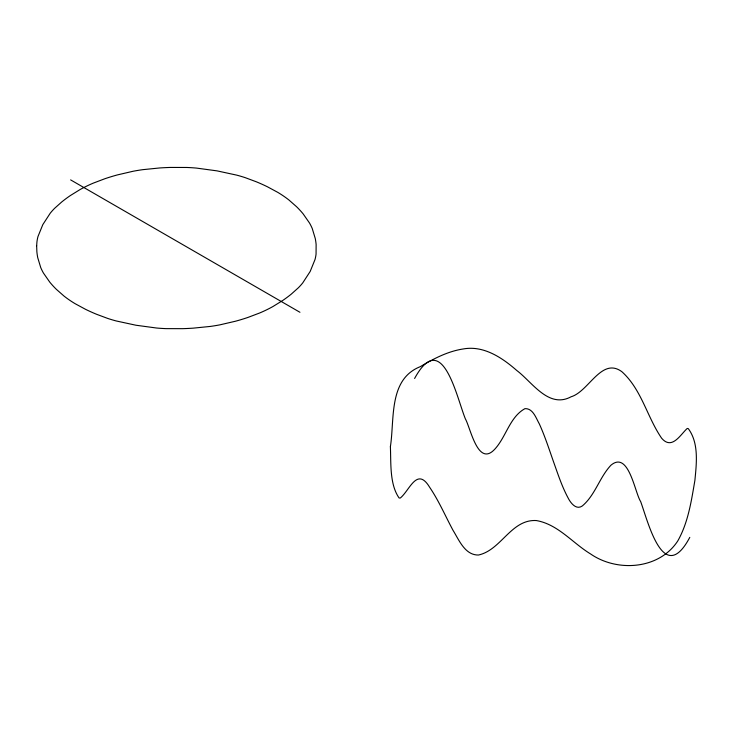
<?xml version="1.0" encoding="UTF-8"?>
<svg xmlns="http://www.w3.org/2000/svg" width="733" height="733" viewBox="0 0 733 733"><rect width="100%" height="100%" fill="white"/><g stroke="black" fill="none" stroke-linecap="round" stroke-linejoin="round"><path stroke-width="1.1" d="M414.603 378.485C442.402 327.468 456.796 398.074 465.391 418.909C470.65 428.264 477.998 467.535 494.867 449.1C506.219 436.749 509.747 417.004 524.965 408.638C533.019 408.254 536.025 418.122 539.296 423.83C544.931 436.236 549.109 449.219 553.626 462.056C557.923 474.114 561.909 486.373 567.965 497.698C570.439 502.719 576.028 510.36 582.295 505.972C595.233 495.096 599.475 477.375 610.955 465.198C628.758 450.319 634.815 492.686 640.651 501.546C648.439 522.886 663.695 586.427 689.79 537.362M70.625 179.887L299.944 312.285M36.659 245.738L36.861 251.584A169.076 97.617 0 0 0 37.74 257.686L40.727 267.554A122.191 70.551 0 0 0 43.467 273.088L49.798 282.168A155.607 89.838 0 0 0 56.386 289.352L64.037 296.086A126.736 73.172 0 0 0 75.133 303.7L85.532 309.317A165.392 95.492 0 0 0 96.674 314.32L107.678 318.415A111.572 64.412 0 0 0 116.19 320.953L135.953 325.232L156.523 328.017A111.379 64.302 0 0 0 166.061 328.631L182.618 328.668A169.076 97.617 0 0 0 193.182 328.155L210.27 326.432A122.191 70.551 0 0 0 219.863 324.856L235.586 321.201A155.607 89.838 0 0 0 248.029 317.398L259.684 312.982A126.736 73.172 0 0 0 272.878 306.568L282.599 300.567A165.392 95.492 0 0 0 291.267 294.135L298.358 287.785A111.572 64.412 0 0 0 302.766 282.865L310.178 271.457L314.998 259.583A111.379 64.302 0 0 0 316.06 254.076L316.125 244.52A169.076 97.617 0 0 0 315.236 238.417L312.258 228.549A122.191 70.551 0 0 0 309.509 223.015L303.187 213.935A155.607 89.838 0 0 0 296.599 206.752L288.949 200.017A126.736 73.172 0 0 0 277.853 192.403L267.453 186.796A165.392 95.492 0 0 0 256.312 181.784L245.308 177.688A111.572 64.412 0 0 0 236.796 175.15L217.032 170.871L196.462 168.086A111.379 64.302 0 0 0 186.924 167.472L170.368 167.436A169.076 97.617 0 0 0 159.803 167.949L142.715 169.671A122.191 70.551 0 0 0 133.122 171.256L117.399 174.912A155.607 89.838 0 0 0 104.947 178.705L93.293 183.122A126.736 73.172 0 0 0 80.099 189.535L70.386 195.537A165.392 95.492 0 0 0 61.719 201.969L54.618 208.319A111.572 64.412 0 0 0 50.21 213.239L42.807 224.646L37.988 236.521A111.379 64.302 0 0 0 36.925 242.027L36.659 245.738M390.387 446.663C391.101 462.999 389.48 484.33 399.128 498.019L400.319 498.009C409.72 490.377 417.031 466.28 429.675 487.317C438.884 500.859 445.316 516.005 453.058 530.38C459.069 540.047 464.924 555.156 478.392 555.037C501.253 550.162 511.103 519.12 536.318 520.549C558.042 524.315 572.455 542.951 590.514 553.91C617.213 572.436 659.306 569.449 677.823 540.862C688.214 522.455 691.366 500.969 694.893 480.408C696.524 463.412 699.035 443.126 688.296 428.64L687.242 428.439C680.38 434.632 672.024 450.282 661.688 438.297C647.028 417.013 641.65 389.525 621.868 371.695C601.564 356.733 588.846 391.514 571.135 396.755C548.66 408.95 532.314 382.168 516.792 370.504C502.16 357.686 483.588 345.188 463.128 348.981C447.671 351.354 433.615 358.721 420.348 366.637C388.325 379.208 394.711 419.23 390.387 446.663"/></g></svg>
